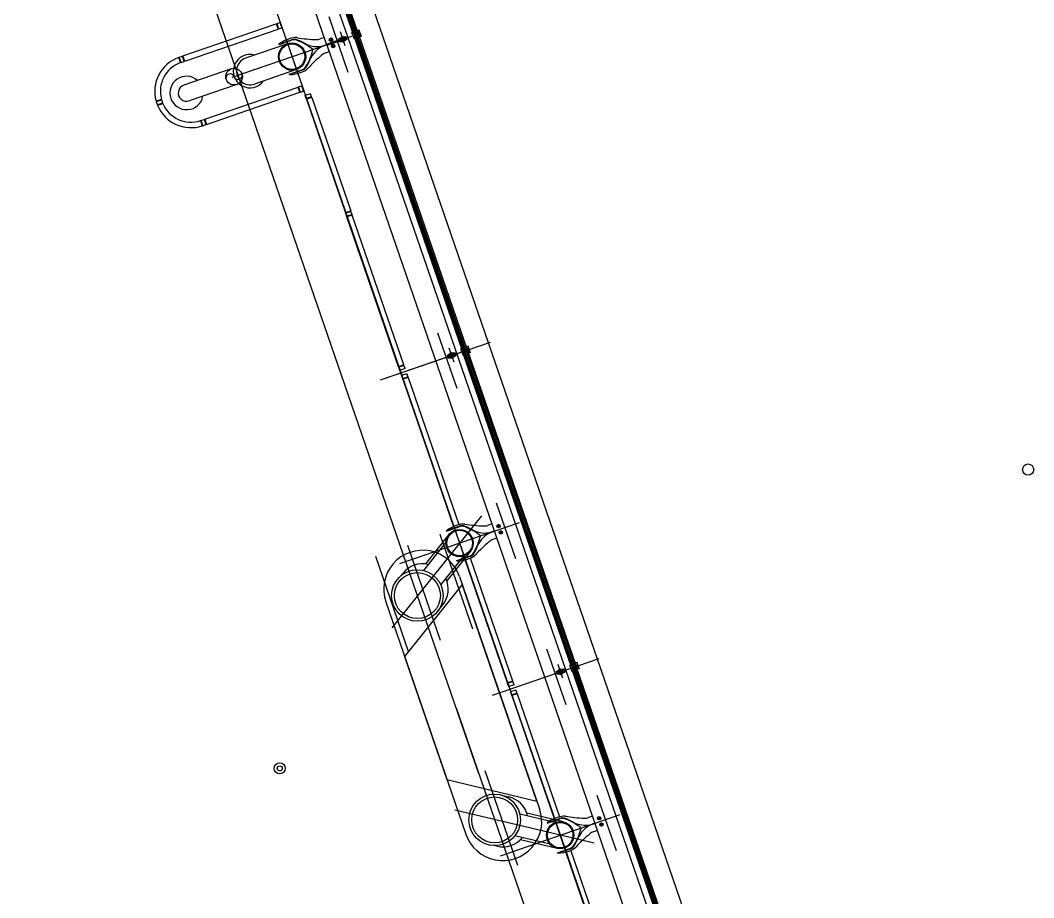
# Model space of a CAD drawing. Extents: x 809434 to 809707, y 818708 to 819364.
# Drawn here: x 809510.4 to 809519.48, y 819256.89 to 819264.76 of the extents above; entities that cross this region are included whole.
import ezdxf

# ---------------------------------------------------------------- set-up
doc = ezdxf.new("R2010")
doc.units = 0
for name, color, linetype in [('Level 2', 7, 'Continuous'), ('MAJ630_1', 7, 'Continuous'), ('MAJ630__', 7, 'Continuous'), ('MAJ640__', 7, 'Continuous'), ('MAJ640__1', 7, 'Continuous'), ('MMH294_S', 7, 'Continuous')]:
    doc.layers.add(name, color=color, linetype=linetype)

msp = doc.modelspace()

# ---------------------------------------------------------------- linework, layer by layer
at = {"layer": 'Level 2'}
for p, q in [((809512.2884, 819264.3297), (809511.8627, 819264.1831)), ((809512.3372, 819264.1879), (809511.9115, 819264.0413))]:
    msp.add_line(p, q, dxfattribs=at)
msp.add_circle((809512.3128, 819264.2588), 0.075, dxfattribs=at)
for centre, radius, start, end in [((809512.2774, 819264.2466), 0.0375, 19, 199), ((809512.3483, 819264.271), 0.0375, 199, 19), ((809511.8871, 819264.1122), 0.15, 49, 349), ((809511.8871, 819264.1122), 0.075, 108.99964, 289.00049)]:
    msp.add_arc(centre, radius, start, end, dxfattribs=at)
at = {"layer": 'MAJ630_1'}
for p, q in [((809514.2396, 819260.1513), (809514.0293, 819259.8878)), ((809514.2131, 819260.0824), (809514.0107, 819259.8288)), ((809514.3694, 819259.9577), (809514.1656, 819259.7023)), ((809514.4307, 819259.9988), (809514.2204, 819259.7353)), ((809513.8258, 819259.8032), (809513.8089, 819259.7819)), ((809514.3354, 819259.7746), (809515.0527, 819257.6914)), ((809513.6735, 819259.5467), (809514.3908, 819257.4636)), ((809514.137, 819259.4604), (809514.1831, 819259.5182)), ((809514.7029, 819257.8169), (809514.7748, 819257.7998)), ((809515.2658, 819257.5734), (809514.9379, 819257.6516)), ((809515.1922, 819257.5681), (809514.8743, 819257.6439)), ((809515.1458, 819257.3736), (809514.8302, 819257.4488)), ((809515.2091, 819257.3356), (809514.8812, 819257.4138)), ((809514.6687, 819257.3552), (809514.6423, 819257.3615))]:
    msp.add_line(p, q, dxfattribs=at)
msp.add_lwpolyline([(809515.0286, 819257.7613), (809514.3595, 819259.7047), (809513.8423, 819259.0566), (809514.222, 819257.9537), (809515.0286, 819257.7613)], dxfattribs=at)
for centre, radius in [((809514.3351, 819260.075), 0.1223), ((809514.3351, 819260.075), 0.1143), ((809513.9565, 819259.6043), 0.2309), ((809513.9565, 819259.6043), 0.2059), ((809514.6493, 819257.5923), 0.2309), ((809514.6493, 819257.5923), 0.2059), ((809515.2374, 819257.4545), 0.1223), ((809515.2374, 819257.4545), 0.1143)]:
    msp.add_circle(centre, radius, dxfattribs=at)
for centre, radius, start, end in [((809514.0045, 819259.6606), 0.35, 19, 199.00003), ((809514.0045, 819259.6606), 0.2285, 77.36555, 141.41268), ((809514.0045, 819259.6606), 0.2285, 321.42148, 25.45906), ((809514.7217, 819257.5775), 0.2285, 12.54094, 76.57852), ((809514.7217, 819257.5775), 0.35, 198.9995, 19.00002), ((809514.7217, 819257.5775), 0.2285, 256.58732, 320.63445)]:
    msp.add_arc(centre, radius, start, end, dxfattribs=at)
at = {"layer": 'MAJ630__'}
for p, q in [((809515.5711, 819259.035), (809511.6642, 819270.3812)), ((809513.1432, 819264.55), (809511.1914, 819270.2184)), ((809513.4261, 819264.6501), (809512.4543, 819267.4725)), ((809513.3836, 819264.6354), (809512.4117, 819267.4578)), ((809513.3762, 819264.6567), (809513.3689, 819264.6542)), ((809513.3787, 819264.6258), (809513.3689, 819264.6542)), ((809513.3836, 819264.6354), (809513.3762, 819264.6567)), ((809513.4442, 819264.6484), (809513.3787, 819264.6258)), ((809513.4442, 819264.6484), (809513.3787, 819264.6258)), ((809513.4294, 819264.6512), (809513.3836, 819264.6354)), ((809513.4344, 819264.6768), (809513.4221, 819264.6725)), ((809513.4294, 819264.6512), (809513.4221, 819264.6725)), ((809513.4442, 819264.6484), (809513.4344, 819264.6768)), ((809513.4442, 819264.6484), (809513.4539, 819264.62)), ((809512.7931, 819264.5535), (809512.4164, 819264.4238)), ((809513.3787, 819264.6258), (809513.3884, 819264.5975)), ((809513.4343, 819264.6371), (809513.3884, 819264.6213)), ((809514.3603, 819261.7989), (809513.3884, 819264.6213)), ((809513.3884, 819264.6213), (809513.3958, 819264.6)), ((809513.3958, 819264.6), (809513.3884, 819264.5975)), ((809514.4028, 819261.8135), (809513.4311, 819264.6356)), ((809513.4343, 819264.6371), (809513.4417, 819264.6158)), ((809513.4539, 819264.62), (809513.4417, 819264.6158)), ((809515.0983, 819258.8722), (809513.1465, 819264.5406)), ((809512.8727, 819264.3223), (809512.496, 819264.1926)), ((809514.4111, 819261.8402), (809514.3988, 819261.836)), ((809514.4062, 819261.8147), (809514.3988, 819261.836)), ((809514.4209, 819261.8118), (809514.4111, 819261.8402)), ((809514.3529, 819261.8202), (809514.3456, 819261.8176)), ((809514.3554, 819261.7893), (809514.3456, 819261.8176)), ((809514.3603, 819261.7989), (809514.3529, 819261.8202)), ((809514.4209, 819261.8118), (809514.3554, 819261.7893)), ((809514.4209, 819261.8118), (809514.3554, 819261.7893)), ((809514.3554, 819261.7893), (809514.3651, 819261.7609)), ((809514.4062, 819261.8147), (809514.3603, 819261.7989)), ((809514.411, 819261.8005), (809514.3651, 819261.7847)), ((809515.337, 819258.9623), (809514.3651, 819261.7847)), ((809514.3651, 819261.7847), (809514.3725, 819261.7634)), ((809514.3725, 819261.7634), (809514.3651, 819261.7609)), ((809515.3795, 819258.977), (809514.4077, 819261.7994)), ((809514.411, 819261.8005), (809514.4184, 819261.7792)), ((809514.4307, 819261.7835), (809514.4184, 819261.7792)), ((809514.4209, 819261.8118), (809514.4307, 819261.7835)), ((809519.4779, 819247.6888), (809515.5711, 819259.035)), ((809515.3296, 819258.9836), (809515.3223, 819258.9811)), ((809515.3321, 819258.9527), (809515.3223, 819258.9811)), ((809515.337, 819258.9623), (809515.3296, 819258.9836)), ((809515.3976, 819258.9753), (809515.3321, 819258.9527)), ((809515.3976, 819258.9753), (809515.3321, 819258.9527)), ((809515.3321, 819258.9527), (809515.3418, 819258.9244)), ((809515.3829, 819258.9781), (809515.337, 819258.9623)), ((809515.3877, 819258.964), (809515.3418, 819258.9481)), ((809516.3137, 819256.1258), (809515.3418, 819258.9481)), ((809515.3418, 819258.9481), (809515.3492, 819258.9269)), ((809515.3492, 819258.9269), (809515.3418, 819258.9244)), ((809515.3878, 819259.0036), (809515.3755, 819258.9994)), ((809515.3829, 819258.9781), (809515.3755, 819258.9994)), ((809516.3562, 819256.1404), (809515.3844, 819258.9628)), ((809515.3877, 819258.964), (809515.3951, 819258.9427)), ((809515.3976, 819258.9753), (809515.3878, 819259.0036)), ((809515.4074, 819258.9469), (809515.3951, 819258.9427)), ((809515.3976, 819258.9753), (809515.4074, 819258.9469)), ((809517.05, 819253.2038), (809515.0983, 819258.8722))]:
    msp.add_line(p, q, dxfattribs=at)
for points in [[(809512.7148, 819264.5496), (809512.7162, 819264.5456), (809512.829, 819264.5845)], [(809513.1229, 819264.6092), (809513.0861, 819264.5965)], [(809513.1669, 819264.4815), (809513.13, 819264.4688)], [(809512.8086, 819264.2771), (809512.8072, 819264.2811), (809512.92, 819264.32)], [(809514.217, 819260.1868), (809514.2184, 819260.1828), (809514.3312, 819260.2216)], [(809514.6252, 819260.2463), (809514.5883, 819260.2336)], [(809514.6691, 819260.1187), (809514.6323, 819260.106)], [(809514.3109, 819259.9143), (809514.3095, 819259.9183), (809514.4223, 819259.9571)], [(809515.1194, 819257.5663), (809515.1207, 819257.5623), (809515.2335, 819257.6011)], [(809515.5275, 819257.6258), (809515.4906, 819257.6131)], [(809515.5714, 819257.4981), (809515.5346, 819257.4855)], [(809515.2132, 819257.2938), (809515.2118, 819257.2978), (809515.3246, 819257.3366)]]:
    msp.add_lwpolyline(points, dxfattribs=at)
for centre, radius in [((809512.8329, 819264.4379), 0.1223), ((809512.8329, 819264.4379), 0.1143), ((809514.3351, 819260.075), 0.1223), ((809514.3351, 819260.075), 0.1143), ((809515.2374, 819257.4545), 0.1223), ((809515.2374, 819257.4545), 0.1143)]:
    msp.add_circle(centre, radius, dxfattribs=at)
for centre, radius, start, end in [((809512.9149, 819264.2756), 0.3393, 107.29394, 126.13928), ((809512.8694, 819264.4363), 0.1724, 87.60393, 108.72489), ((809512.8534, 819264.5136), 0.075, 68.03764, 109), ((809512.8757, 819264.5886), 0.02, 80.57421, 87.60393), ((809513.0985, 819265.9304), 1.3402, 260.57421, 267.92155), ((809512.6709, 819264.0612), 0.5628, 51.63214, 68.03764), ((809513.0535, 819264.691), 0.1, 267.92155, 289), ((809512.4733, 819264.6351), 0.5628, 329.96236, 346.36786), ((809513.1626, 819264.3743), 0.1, 109, 130.07845), ((809512.4562, 819264.3082), 0.15, 73.58736, 324.41264), ((809512.4562, 819264.3082), 0.1223, 108.99761, 289.00235), ((809513.9611, 819263.4253), 1.3402, 130.07845, 137.42579), ((809512.7976, 819264.6163), 0.3393, 271.86071, 290.70605), ((809512.8607, 819264.4616), 0.1724, 289.2751, 310.39607), ((809512.8956, 819264.3909), 0.075, 289, 329.96236), ((809512.9594, 819264.3456), 0.02, 310.39607, 317.42579), ((809514.4171, 819259.9128), 0.3393, 107.29394, 126.13928), ((809514.3716, 819260.0735), 0.1724, 87.60393, 108.72489), ((809514.3556, 819260.1507), 0.075, 68.03764, 109), ((809514.378, 819260.2257), 0.02, 80.57421, 87.60393), ((809514.6008, 819261.5676), 1.3402, 260.57421, 267.92155), ((809514.1732, 819259.6983), 0.5628, 51.63214, 68.03764), ((809514.5558, 819260.3282), 0.1, 267.92155, 289), ((809513.9756, 819260.2722), 0.5628, 329.96236, 346.36786), ((809514.6648, 819260.0114), 0.1, 109, 130.07845), ((809515.4633, 819259.0625), 1.3402, 130.07845, 137.42579), ((809514.2999, 819260.2534), 0.3393, 271.86071, 290.70605), ((809514.3629, 819260.0987), 0.1724, 289.2751, 310.39607), ((809514.3979, 819260.028), 0.075, 289, 329.96236), ((809514.4617, 819259.9827), 0.02, 310.39607, 317.42579), ((809515.3195, 819257.2923), 0.3393, 107.29394, 126.13928), ((809515.2739, 819257.453), 0.1724, 87.60393, 108.72489), ((809515.258, 819257.5302), 0.075, 68.03764, 109), ((809515.2803, 819257.6052), 0.02, 80.57421, 87.60393), ((809515.5031, 819258.947), 1.3402, 260.57421, 267.92155), ((809515.0755, 819257.0778), 0.5628, 51.63214, 68.03764), ((809515.4581, 819257.7077), 0.1, 267.92155, 289), ((809514.8779, 819257.6517), 0.5628, 329.96236, 346.36786), ((809516.3656, 819256.4419), 1.3402, 130.07845, 137.42579), ((809515.5672, 819257.3909), 0.1, 109, 130.07845), ((809515.2022, 819257.6329), 0.3393, 271.86071, 290.70605), ((809515.2652, 819257.4782), 0.1724, 289.2751, 310.39607), ((809515.3002, 819257.4075), 0.075, 289, 329.96236), ((809515.364, 819257.3622), 0.02, 310.39607, 317.42579)]:
    msp.add_arc(centre, radius, start, end, dxfattribs=at)
at = {"layer": 'MAJ640__'}
for p, q in [((809513.3323, 819264.6152), (809511.3806, 819270.2835)), ((809513.393, 819264.6387), (809512.4212, 819267.4611)), ((809513.3937, 819264.639), (809512.4219, 819267.4613)), ((809513.4032, 819264.6422), (809512.4314, 819267.4646)), ((809513.4145, 819264.6461), (809512.4427, 819267.4685)), ((809513.1432, 819264.55), (809513.252, 819264.5875)), ((809513.1465, 819264.5406), (809513.2552, 819264.578)), ((809513.2487, 819264.5969), (809513.2591, 819264.6005)), ((809513.252, 819264.5875), (809513.2487, 819264.5969)), ((809513.2585, 819264.5686), (809513.2552, 819264.578)), ((809513.2689, 819264.5722), (809513.2585, 819264.5686)), ((809513.3034, 819264.6171), (809513.2594, 819264.6019)), ((809513.2608, 819264.5945), (809513.2684, 819264.5971)), ((809513.274, 819264.5806), (809513.2665, 819264.5779)), ((809513.2685, 819264.5972), (809513.2993, 819264.6077)), ((809513.2692, 819264.6096), (809513.2909, 819264.617)), ((809513.2698, 819264.6108), (809513.2692, 819264.6096)), ((809513.2692, 819264.6096), (809513.2702, 819264.6067)), ((809513.2897, 819264.6177), (809513.2698, 819264.6108)), ((809513.2702, 819264.6067), (809513.2919, 819264.6142)), ((809513.2725, 819264.6075), (809513.2722, 819264.6069)), ((809513.2724, 819264.6064), (809513.2722, 819264.6069)), ((809513.2742, 819264.5806), (809513.305, 819264.5912)), ((809513.3032, 819264.5816), (809513.2814, 819264.5741)), ((809513.2814, 819264.5741), (809513.2824, 819264.5713)), ((809513.3041, 819264.5787), (809513.2824, 819264.5713)), ((809513.2837, 819264.5706), (809513.2824, 819264.5713)), ((809513.2833, 819264.5747), (809513.283, 819264.5757)), ((809513.2837, 819264.5706), (809513.3035, 819264.5775)), ((809513.2896, 819264.6134), (809513.2902, 819264.6131)), ((809513.2897, 819264.6177), (809513.2909, 819264.617)), ((809513.2904, 819264.6126), (809513.2902, 819264.6131)), ((809513.2909, 819264.617), (809513.2919, 819264.6142)), ((809513.3069, 819264.6104), (809513.2993, 819264.6077)), ((809513.3013, 819264.5809), (809513.3009, 819264.5819)), ((809513.3032, 819264.5816), (809513.3041, 819264.5787)), ((809513.3035, 819264.5775), (809513.3041, 819264.5787)), ((809513.3045, 819264.6161), (809513.3149, 819264.6197)), ((809513.3142, 819264.5878), (809513.3246, 819264.5914)), ((809513.3149, 819264.6197), (809513.3181, 819264.6103)), ((809513.3181, 819264.6103), (809513.3323, 819264.6152)), ((809513.3214, 819264.6008), (809513.3356, 819264.6057)), ((809513.3214, 819264.6008), (809513.3246, 819264.5914)), ((809515.2874, 819258.9373), (809513.3356, 819264.6057)), ((809514.3697, 819261.8021), (809513.3979, 819264.6245)), ((809514.3704, 819261.8024), (809513.3986, 819264.6248)), ((809514.3799, 819261.8056), (809513.4081, 819264.628)), ((809514.3912, 819261.8096), (809513.4194, 819264.6319)), ((809514.2254, 819261.7604), (809514.2358, 819261.764)), ((809514.2352, 819261.732), (809514.2254, 819261.7604)), ((809514.2456, 819261.7356), (809514.2352, 819261.732)), ((809514.2801, 819261.7805), (809514.2361, 819261.7654)), ((809514.2375, 819261.7579), (809514.2451, 819261.7605)), ((809514.2508, 819261.744), (809514.2432, 819261.7414)), ((809514.2452, 819261.7606), (809514.276, 819261.7712)), ((809514.2459, 819261.773), (809514.2677, 819261.7805)), ((809514.2465, 819261.7743), (809514.2459, 819261.773)), ((809514.2459, 819261.773), (809514.2469, 819261.7702)), ((809514.2664, 819261.7811), (809514.2465, 819261.7743)), ((809514.2469, 819261.7702), (809514.2686, 819261.7776)), ((809514.2492, 819261.771), (809514.2489, 819261.7703)), ((809514.2491, 819261.7699), (809514.2489, 819261.7703)), ((809514.2509, 819261.744), (809514.2817, 819261.7546)), ((809514.2799, 819261.745), (809514.2581, 819261.7375)), ((809514.2581, 819261.7375), (809514.2591, 819261.7347)), ((809514.2808, 819261.7422), (809514.2591, 819261.7347)), ((809514.2604, 819261.7341), (809514.2591, 819261.7347)), ((809514.26, 819261.7382), (809514.2597, 819261.7391)), ((809514.2604, 819261.7341), (809514.2802, 819261.7409)), ((809514.2663, 819261.7768), (809514.2669, 819261.7765)), ((809514.2664, 819261.7811), (809514.2677, 819261.7805)), ((809514.2671, 819261.7761), (809514.2669, 819261.7765)), ((809514.2677, 819261.7805), (809514.2686, 819261.7776)), ((809514.2836, 819261.7738), (809514.276, 819261.7712)), ((809514.278, 819261.7444), (809514.2776, 819261.7453)), ((809514.2799, 819261.745), (809514.2808, 819261.7422)), ((809514.2802, 819261.7409), (809514.2808, 819261.7422)), ((809514.2812, 819261.7796), (809514.2916, 819261.7832)), ((809514.2909, 819261.7512), (809514.3013, 819261.7548)), ((809514.2916, 819261.7832), (809514.3013, 819261.7548)), ((809515.3464, 819258.9656), (809514.3746, 819261.788)), ((809515.3471, 819258.9658), (809514.3753, 819261.7882)), ((809515.3566, 819258.9691), (809514.3848, 819261.7915)), ((809515.3679, 819258.973), (809514.3961, 819261.7954)), ((809515.2021, 819258.9238), (809515.2125, 819258.9274)), ((809515.207, 819258.9096), (809515.2021, 819258.9238)), ((809515.2568, 819258.944), (809515.2128, 819258.9288)), ((809515.2142, 819258.9214), (809515.2218, 819258.924)), ((809515.2219, 819258.924), (809515.2527, 819258.9346)), ((809515.2226, 819258.9364), (809515.2444, 819258.9439)), ((809515.2232, 819258.9377), (809515.2226, 819258.9364)), ((809515.2226, 819258.9364), (809515.2236, 819258.9336)), ((809515.2431, 819258.9445), (809515.2232, 819258.9377)), ((809515.2236, 819258.9336), (809515.2453, 819258.9411)), ((809515.226, 819258.9344), (809515.2256, 819258.9338)), ((809515.2258, 819258.9333), (809515.2256, 819258.9338)), ((809515.2276, 819258.9075), (809515.2584, 819258.9181)), ((809515.243, 819258.9403), (809515.2436, 819258.94)), ((809515.2431, 819258.9445), (809515.2444, 819258.9439)), ((809515.2438, 819258.9395), (809515.2436, 819258.94)), ((809515.2444, 819258.9439), (809515.2453, 819258.9411)), ((809515.2603, 819258.9373), (809515.2527, 819258.9346)), ((809515.2579, 819258.943), (809515.2683, 819258.9466)), ((809515.2676, 819258.9147), (809515.278, 819258.9182)), ((809515.2683, 819258.9466), (809515.2732, 819258.9324)), ((809515.2732, 819258.9324), (809515.278, 819258.9182)), ((809517.2392, 819253.2689), (809515.2874, 819258.9373)), ((809516.3231, 819256.129), (809515.3513, 819258.9514)), ((809516.3238, 819256.1293), (809515.352, 819258.9517)), ((809516.3333, 819256.1325), (809515.3615, 819258.9549)), ((809516.3446, 819256.1364), (809515.3728, 819258.9588)), ((809515.2119, 819258.8955), (809515.207, 819258.9096)), ((809515.2223, 819258.899), (809515.2119, 819258.8955)), ((809515.2275, 819258.9074), (809515.2199, 819258.9048)), ((809515.2566, 819258.9085), (809515.2348, 819258.901)), ((809515.2348, 819258.901), (809515.2358, 819258.8981)), ((809515.2575, 819258.9056), (809515.2358, 819258.8981)), ((809515.2371, 819258.8975), (809515.2358, 819258.8981)), ((809515.2367, 819258.9016), (809515.2364, 819258.9026)), ((809515.2371, 819258.8975), (809515.2569, 819258.9044)), ((809515.2547, 819258.9078), (809515.2544, 819258.9088)), ((809515.2566, 819258.9085), (809515.2575, 819258.9056)), ((809515.2569, 819258.9044), (809515.2575, 819258.9056))]:
    msp.add_line(p, q, dxfattribs=at)
for points in [[(809512.7148, 819264.5496), (809512.8276, 819264.5885)], [(809513.27, 819264.5712), (809513.3139, 819264.5864)], [(809512.8086, 819264.2771), (809512.9214, 819264.316)], [(809514.2467, 819261.7347), (809514.2907, 819261.7498)], [(809514.217, 819260.1868), (809514.3298, 819260.2256)], [(809514.3109, 819259.9143), (809514.4237, 819259.9531)], [(809515.2234, 819258.8981), (809515.2674, 819258.9132)], [(809515.1194, 819257.5663), (809515.2322, 819257.6051)], [(809515.2132, 819257.2938), (809515.326, 819257.3326)]]:
    msp.add_lwpolyline(points, dxfattribs=at)
for centre, radius in [((809513.1824, 819264.59), 0.0155), ((809513.1824, 819264.59), 0.0135), ((809513.1824, 819264.59), 0.0042), ((809513.2867, 819264.5942), 0.006), ((809513.2019, 819264.5332), 0.0155), ((809513.2019, 819264.5332), 0.0135), ((809513.2019, 819264.5332), 0.0042), ((809514.2634, 819261.7576), 0.006), ((809514.6846, 819260.2271), 0.0155), ((809514.6846, 819260.2271), 0.0135), ((809514.6846, 819260.2271), 0.0042), ((809514.7042, 819260.1704), 0.0155), ((809514.7042, 819260.1704), 0.0135), ((809514.7042, 819260.1704), 0.0042), ((809515.5869, 819257.6066), 0.0155), ((809515.5869, 819257.6066), 0.0135), ((809515.5869, 819257.6066), 0.0042), ((809515.6065, 819257.5499), 0.0155), ((809515.6065, 819257.5499), 0.0135), ((809515.6065, 819257.5499), 0.0042)]:
    msp.add_circle(centre, radius, dxfattribs=at)
for centre, radius, start, end in [((809512.8534, 819264.5136), 0.0792, 68.03764, 109), ((809512.6709, 819264.0612), 0.567, 59.89592, 68.03764), ((809512.9654, 819264.569), 0.02, 239.89592, 251.32459), ((809513.2867, 819264.5942), 0.0095, 146.69488, 251.30512), ((809513.2867, 819264.5942), 0.0109, 101.1265, 116.87349), ((809513.2867, 819264.5942), 0.0109, 281.1265, 296.87349), ((809513.2867, 819264.5942), 0.0095, 325.18264, 72.81736), ((809513.0573, 819264.7587), 0.2307, 244.76877, 292.32268), ((809513.2073, 819264.3233), 0.2307, 105.67731, 153.23123), ((809513.2073, 819264.3233), 0.2307, 105.67731, 112.32268), ((809513.0573, 819264.7587), 0.2307, 285.67731, 292.32268), ((809512.4733, 819264.6351), 0.567, 329.96236, 338.10407), ((809513.018, 819264.4162), 0.02, 146.67541, 158.10407), ((809512.8956, 819264.3909), 0.0792, 289, 329.96236), ((809514.2634, 819261.7576), 0.0095, 146.69488, 251.30512), ((809514.2634, 819261.7576), 0.0109, 101.1265, 116.87349), ((809514.2634, 819261.7576), 0.0109, 281.1265, 296.87349), ((809514.2634, 819261.7576), 0.0095, 325.18264, 72.81736), ((809514.3556, 819260.1507), 0.0792, 68.03764, 109), ((809514.1732, 819259.6983), 0.567, 59.89592, 68.03764), ((809514.4676, 819260.2062), 0.02, 239.89592, 251.32459), ((809514.5596, 819260.3959), 0.2307, 244.76877, 292.32268), ((809514.7095, 819259.9604), 0.2307, 105.67731, 153.23123), ((809514.7095, 819259.9604), 0.2307, 105.67731, 112.32268), ((809514.5596, 819260.3959), 0.2307, 285.67731, 292.32268), ((809513.9756, 819260.2722), 0.567, 329.96236, 338.10407), ((809514.5203, 819260.0533), 0.02, 146.67541, 158.10407), ((809514.3979, 819260.028), 0.0792, 289, 329.96236), ((809515.2401, 819258.921), 0.0095, 146.69488, 199.00008), ((809515.2401, 819258.921), 0.0095, 199.00008, 251.30512), ((809515.2401, 819258.921), 0.006, 18.99986, 199.00013), ((809515.2401, 819258.921), 0.006, 199.00013, 18.99986), ((809515.2401, 819258.921), 0.0109, 101.1265, 116.87349), ((809515.2401, 819258.921), 0.0095, 18.99991, 72.81736), ((809515.2401, 819258.921), 0.0095, 325.18264, 18.99991), ((809515.2401, 819258.921), 0.0109, 281.1265, 296.87349), ((809515.258, 819257.5302), 0.0792, 68.03764, 109), ((809515.0755, 819257.0778), 0.567, 59.89592, 68.03764), ((809515.37, 819257.5856), 0.02, 239.89592, 251.32459), ((809515.4619, 819257.7754), 0.2307, 244.76877, 292.32268), ((809515.6118, 819257.3399), 0.2307, 105.67731, 153.23123), ((809515.4619, 819257.7754), 0.2307, 285.67731, 292.32268), ((809515.6118, 819257.3399), 0.2307, 105.67731, 112.32268), ((809514.8779, 819257.6517), 0.567, 329.96236, 338.10407), ((809515.4226, 819257.4328), 0.02, 146.67541, 158.10407), ((809515.3002, 819257.4075), 0.0792, 289, 329.96236)]:
    msp.add_arc(centre, radius, start, end, dxfattribs=at)
for points, degree in [([(809513.2591, 819264.6012), (809513.2591, 819264.6013), (809513.2591, 819264.6013), (809513.2591, 819264.6014), (809513.2591, 819264.6015), (809513.2591, 819264.6016), (809513.2592, 819264.6016), (809513.2592, 819264.6017), (809513.2592, 819264.6017), (809513.2592, 819264.6017), (809513.2592, 819264.6018), (809513.2593, 819264.6018), (809513.2593, 819264.6019), (809513.2593, 819264.6019), (809513.2594, 819264.6019), (809513.2594, 819264.6019)], 3), ([(809513.2599, 819264.5951), (809513.2598, 819264.5954), (809513.2597, 819264.5957), (809513.2595, 819264.5966), (809513.2594, 819264.5971), (809513.2593, 819264.5982), (809513.2592, 819264.5988), (809513.2591, 819264.6), (809513.2591, 819264.6006), (809513.2591, 819264.6012)], 3), ([(809513.2599, 819264.5951), (809513.2599, 819264.595), (809513.2599, 819264.595), (809513.26, 819264.5949), (809513.26, 819264.5949), (809513.26, 819264.5949), (809513.26, 819264.5949), (809513.26, 819264.5949)], 3), ([(809513.2608, 819264.5945), (809513.2608, 819264.5945), (809513.2608, 819264.5945), (809513.2607, 819264.5945), (809513.2607, 819264.5945), (809513.2606, 819264.5945), (809513.2606, 819264.5944), (809513.2604, 819264.5945), (809513.2604, 819264.5945), (809513.2602, 819264.5945), (809513.2602, 819264.5946), (809513.2601, 819264.5947), (809513.26, 819264.5948), (809513.26, 819264.5949)], 3), ([(809513.2661, 819264.5772), (809513.2661, 819264.5772), (809513.2661, 819264.5772), (809513.266, 819264.5773), (809513.266, 819264.5774), (809513.2661, 819264.5776), (809513.2661, 819264.5776), (809513.2662, 819264.5778), (809513.2662, 819264.5778), (809513.2663, 819264.5779), (809513.2664, 819264.5779), (809513.2665, 819264.5779), (809513.2665, 819264.5779), (809513.2665, 819264.5779)], 3), ([(809513.2661, 819264.5772), (809513.2661, 819264.5772), (809513.2661, 819264.5771), (809513.2661, 819264.5771), (809513.2661, 819264.5771), (809513.2661, 819264.577), (809513.2661, 819264.577), (809513.2662, 819264.577)], 3), ([(809513.2693, 819264.5716), (809513.2689, 819264.5721), (809513.2686, 819264.5726), (809513.2679, 819264.5736), (809513.2676, 819264.5741), (809513.267, 819264.575), (809513.2668, 819264.5755), (809513.2664, 819264.5763), (809513.2663, 819264.5767), (809513.2662, 819264.577)], 3), ([(809513.2684, 819264.5971), (809513.2684, 819264.5971), (809513.2685, 819264.5971), (809513.2685, 819264.5972)], 2), ([(809513.2684, 819264.5971), (809513.2684, 819264.5971), (809513.2684, 819264.5971), (809513.2684, 819264.5969), (809513.2685, 819264.5967), (809513.2686, 819264.5961), (809513.2687, 819264.5958), (809513.2689, 819264.5945), (809513.269, 819264.5935), (809513.2694, 819264.5912), (809513.2697, 819264.59), (809513.2705, 819264.5877), (809513.2709, 819264.5866), (809513.2719, 819264.5845), (809513.2725, 819264.5836), (809513.2732, 819264.5823), (809513.2735, 819264.5818), (809513.2738, 819264.5811), (809513.2739, 819264.5809), (809513.274, 819264.5807), (809513.274, 819264.5806), (809513.274, 819264.5806)], 3), ([(809513.27, 819264.5712), (809513.2699, 819264.5712), (809513.2699, 819264.5712), (809513.2698, 819264.5712), (809513.2698, 819264.5712), (809513.2697, 819264.5713), (809513.2697, 819264.5713), (809513.2696, 819264.5713), (809513.2696, 819264.5713), (809513.2695, 819264.5714), (809513.2695, 819264.5714), (809513.2695, 819264.5714), (809513.2694, 819264.5715), (809513.2694, 819264.5715), (809513.2693, 819264.5716), (809513.2693, 819264.5716)], 3), ([(809513.2742, 819264.5806), (809513.2742, 819264.5806), (809513.2741, 819264.5806), (809513.274, 819264.5806)], 2), ([(809513.2742, 819264.5806), (809513.2742, 819264.5806), (809513.2741, 819264.5806), (809513.274, 819264.5806)], 2), ([(809513.2796, 819264.6007), (809513.2796, 819264.6007), (809513.2796, 819264.6006), (809513.2795, 819264.6006), (809513.2795, 819264.6005), (809513.2793, 819264.6003), (809513.2792, 819264.6001), (809513.279, 819264.5997), (809513.2788, 819264.5995), (809513.2787, 819264.5994)], 3), ([(809513.2817, 819264.6039), (809513.2806, 819264.6022), (809513.2796, 819264.6007)], 2), ([(809513.2836, 819264.5852), (809513.2838, 819264.5851), (809513.284, 819264.585), (809513.2844, 819264.5849), (809513.2846, 819264.5848), (809513.2849, 819264.5847), (809513.285, 819264.5847), (809513.2851, 819264.5847), (809513.2851, 819264.5847), (809513.2851, 819264.5847)], 3), ([(809513.2882, 819264.6037), (809513.2865, 819264.6042), (809513.2846, 819264.6049)], 2), ([(809513.2851, 819264.5847), (809513.2868, 819264.5841), (809513.2888, 819264.5834)], 2), ([(809513.2897, 819264.6031), (809513.2895, 819264.6032), (809513.2893, 819264.6033), (809513.2889, 819264.6034), (809513.2887, 819264.6035), (809513.2885, 819264.6036), (809513.2884, 819264.6036), (809513.2883, 819264.6036), (809513.2883, 819264.6036), (809513.2882, 819264.6037)], 3), ([(809513.2916, 819264.5844), (809513.2928, 819264.5861), (809513.2938, 819264.5876)], 2), ([(809513.2938, 819264.5876), (809513.2938, 819264.5876), (809513.2938, 819264.5877), (809513.2938, 819264.5877), (809513.2939, 819264.5878), (809513.294, 819264.5881), (809513.2941, 819264.5882), (809513.2944, 819264.5886), (809513.2945, 819264.5888), (809513.2946, 819264.5889)], 3), ([(809513.305, 819264.5912), (809513.305, 819264.5912), (809513.305, 819264.5912), (809513.3049, 819264.5914), (809513.3049, 819264.5916), (809513.3047, 819264.5922), (809513.3047, 819264.5925), (809513.3045, 819264.5938), (809513.3044, 819264.5948), (809513.3039, 819264.5971), (809513.3036, 819264.5983), (809513.3028, 819264.6006), (809513.3024, 819264.6017), (809513.3014, 819264.6038), (809513.3009, 819264.6047), (809513.3001, 819264.606), (809513.2999, 819264.6065), (809513.2995, 819264.6072), (809513.2994, 819264.6074), (809513.2993, 819264.6076), (809513.2993, 819264.6077), (809513.2993, 819264.6077)], 3), ([(809513.3034, 819264.6171), (809513.3034, 819264.6171), (809513.3034, 819264.6171), (809513.3035, 819264.6171), (809513.3036, 819264.6171), (809513.3036, 819264.617), (809513.3037, 819264.617), (809513.3037, 819264.617), (809513.3037, 819264.617), (809513.3038, 819264.6169), (809513.3038, 819264.6169), (809513.3039, 819264.6169), (809513.3039, 819264.6168), (809513.304, 819264.6168), (809513.304, 819264.6167), (809513.304, 819264.6167)], 3), ([(809513.304, 819264.6167), (809513.3044, 819264.6162), (809513.3048, 819264.6157), (809513.3054, 819264.6147), (809513.3057, 819264.6142), (809513.3063, 819264.6133), (809513.3065, 819264.6128), (809513.3069, 819264.612), (809513.3071, 819264.6116), (809513.3072, 819264.6113)], 3), ([(809513.3126, 819264.5938), (809513.3119, 819264.5936), (809513.3113, 819264.5934), (809513.3097, 819264.5928), (809513.3088, 819264.5925), (809513.3072, 819264.592), (809513.3066, 819264.5918), (809513.3057, 819264.5914), (809513.3053, 819264.5913), (809513.305, 819264.5912)], 3), ([(809513.3126, 819264.5938), (809513.3117, 819264.5935), (809513.3108, 819264.5932), (809513.3099, 819264.5929), (809513.3087, 819264.5925), (809513.3074, 819264.592), (809513.3061, 819264.5916), (809513.3057, 819264.5915), (809513.3054, 819264.5913), (809513.305, 819264.5912)], 3), ([(809513.3073, 819264.6111), (809513.3073, 819264.6111), (809513.3073, 819264.6111), (809513.3073, 819264.611), (809513.3073, 819264.6109), (809513.3073, 819264.6107), (809513.3072, 819264.6107), (809513.3071, 819264.6105), (809513.3071, 819264.6105), (809513.307, 819264.6104), (809513.3069, 819264.6104), (809513.3069, 819264.6104), (809513.3069, 819264.6104), (809513.3069, 819264.6104)], 3), ([(809513.3073, 819264.6111), (809513.3072, 819264.6111), (809513.3072, 819264.6112), (809513.3072, 819264.6112), (809513.3072, 819264.6112), (809513.3072, 819264.6113), (809513.3072, 819264.6113), (809513.3072, 819264.6113)], 3), ([(809513.3126, 819264.5938), (809513.3126, 819264.5938), (809513.3126, 819264.5938), (809513.3126, 819264.5938), (809513.3127, 819264.5938), (809513.3127, 819264.5939), (809513.3128, 819264.5939), (809513.3129, 819264.5938), (809513.313, 819264.5938), (809513.3131, 819264.5938), (809513.3132, 819264.5937), (809513.3133, 819264.5936), (809513.3133, 819264.5935), (809513.3133, 819264.5934)], 3), ([(809513.3134, 819264.5932), (809513.3134, 819264.5933), (809513.3134, 819264.5933), (809513.3134, 819264.5934), (809513.3134, 819264.5934), (809513.3134, 819264.5934), (809513.3133, 819264.5934), (809513.3133, 819264.5934)], 3), ([(809513.3134, 819264.5932), (809513.3135, 819264.5929), (809513.3136, 819264.5926), (809513.3138, 819264.5917), (809513.3139, 819264.5912), (809513.3141, 819264.5901), (809513.3141, 819264.5895), (809513.3142, 819264.5883), (809513.3142, 819264.5877), (809513.3142, 819264.5871)], 3), ([(809513.3142, 819264.5871), (809513.3142, 819264.587), (809513.3142, 819264.587), (809513.3142, 819264.5869), (809513.3142, 819264.5868), (809513.3142, 819264.5867), (809513.3142, 819264.5867), (809513.3142, 819264.5866), (809513.3142, 819264.5866), (809513.3141, 819264.5866), (809513.3141, 819264.5865), (809513.3141, 819264.5865), (809513.3141, 819264.5864), (809513.314, 819264.5864), (809513.314, 819264.5864), (809513.3139, 819264.5864)], 3), ([(809514.2358, 819261.7647), (809514.2358, 819261.7647), (809514.2358, 819261.7648), (809514.2358, 819261.7649), (809514.2358, 819261.7649), (809514.2358, 819261.765), (809514.2359, 819261.765), (809514.2359, 819261.7651), (809514.2359, 819261.7651), (809514.2359, 819261.7652), (809514.2359, 819261.7652), (809514.236, 819261.7653), (809514.236, 819261.7653), (809514.236, 819261.7654), (809514.2361, 819261.7654), (809514.2361, 819261.7654)], 3), ([(809514.2366, 819261.7585), (809514.2365, 819261.7588), (809514.2365, 819261.7592), (809514.2362, 819261.76), (809514.2361, 819261.7606), (809514.236, 819261.7617), (809514.2359, 819261.7623), (809514.2358, 819261.7634), (809514.2358, 819261.764), (809514.2358, 819261.7647)], 3), ([(809514.2366, 819261.7585), (809514.2366, 819261.7585), (809514.2367, 819261.7584), (809514.2367, 819261.7584), (809514.2367, 819261.7584), (809514.2367, 819261.7583), (809514.2367, 819261.7583), (809514.2367, 819261.7583)], 3), ([(809514.2375, 819261.7579), (809514.2375, 819261.7579), (809514.2375, 819261.7579), (809514.2374, 819261.7579), (809514.2374, 819261.7579), (809514.2373, 819261.7579), (809514.2373, 819261.7579), (809514.2371, 819261.7579), (809514.2371, 819261.7579), (809514.2369, 819261.758), (809514.2369, 819261.758), (809514.2368, 819261.7582), (809514.2367, 819261.7582), (809514.2367, 819261.7583)], 3), ([(809514.2428, 819261.7406), (809514.2428, 819261.7406), (809514.2428, 819261.7407), (809514.2428, 819261.7408), (809514.2428, 819261.7409), (809514.2428, 819261.741), (809514.2428, 819261.7411), (809514.2429, 819261.7412), (809514.2429, 819261.7413), (809514.243, 819261.7413), (809514.2431, 819261.7414), (809514.2432, 819261.7414), (809514.2432, 819261.7414), (809514.2432, 819261.7414)], 3), ([(809514.2428, 819261.7406), (809514.2428, 819261.7406), (809514.2428, 819261.7406), (809514.2428, 819261.7405), (809514.2428, 819261.7405), (809514.2428, 819261.7405), (809514.2429, 819261.7404), (809514.2429, 819261.7404)], 3), ([(809514.246, 819261.7351), (809514.2456, 819261.7355), (809514.2453, 819261.736), (809514.2446, 819261.737), (809514.2443, 819261.7375), (809514.2437, 819261.7385), (809514.2435, 819261.739), (809514.2431, 819261.7398), (809514.243, 819261.7401), (809514.2429, 819261.7404)], 3), ([(809514.2451, 819261.7605), (809514.2451, 819261.7606), (809514.2452, 819261.7606), (809514.2452, 819261.7606)], 2), ([(809514.2451, 819261.7605), (809514.2451, 819261.7605), (809514.2451, 819261.7605), (809514.2451, 819261.7604), (809514.2452, 819261.7602), (809514.2453, 819261.7596), (809514.2454, 819261.7592), (809514.2456, 819261.7579), (809514.2457, 819261.7569), (809514.2461, 819261.7547), (809514.2464, 819261.7535), (809514.2472, 819261.7512), (809514.2476, 819261.75), (809514.2486, 819261.748), (809514.2492, 819261.747), (809514.2499, 819261.7457), (809514.2502, 819261.7452), (809514.2505, 819261.7446), (809514.2506, 819261.7444), (809514.2507, 819261.7441), (809514.2507, 819261.744), (809514.2508, 819261.744)], 3), ([(809514.2467, 819261.7347), (809514.2466, 819261.7346), (809514.2466, 819261.7346), (809514.2465, 819261.7347), (809514.2465, 819261.7347), (809514.2464, 819261.7347), (809514.2464, 819261.7347), (809514.2463, 819261.7348), (809514.2463, 819261.7348), (809514.2462, 819261.7348), (809514.2462, 819261.7348), (809514.2462, 819261.7349), (809514.2461, 819261.7349), (809514.2461, 819261.735), (809514.246, 819261.735), (809514.246, 819261.7351)], 3), ([(809514.2509, 819261.744), (809514.2509, 819261.744), (809514.2508, 819261.744), (809514.2508, 819261.744)], 2), ([(809514.2509, 819261.744), (809514.2509, 819261.744), (809514.2508, 819261.744), (809514.2508, 819261.744)], 2), ([(809514.2563, 819261.7641), (809514.2563, 819261.7641), (809514.2563, 819261.7641), (809514.2562, 819261.764), (809514.2562, 819261.7639), (809514.256, 819261.7637), (809514.2559, 819261.7635), (809514.2557, 819261.7632), (809514.2555, 819261.763), (809514.2554, 819261.7628)], 3), ([(809514.2584, 819261.7674), (809514.2573, 819261.7656), (809514.2563, 819261.7641)], 2), ([(809514.2603, 819261.7486), (809514.2605, 819261.7485), (809514.2607, 819261.7485), (809514.2611, 819261.7483), (809514.2613, 819261.7483), (809514.2616, 819261.7482), (809514.2617, 819261.7481), (809514.2618, 819261.7481), (809514.2618, 819261.7481), (809514.2618, 819261.7481)], 3), ([(809514.2649, 819261.7671), (809514.2632, 819261.7677), (809514.2613, 819261.7683)], 2), ([(809514.2618, 819261.7481), (809514.2635, 819261.7475), (809514.2655, 819261.7469)], 2), ([(809514.2664, 819261.7666), (809514.2662, 819261.7667), (809514.266, 819261.7667), (809514.2656, 819261.7669), (809514.2654, 819261.7669), (809514.2652, 819261.767), (809514.2651, 819261.767), (809514.265, 819261.7671), (809514.265, 819261.7671), (809514.2649, 819261.7671)], 3), ([(809514.2683, 819261.7478), (809514.2695, 819261.7496), (809514.2705, 819261.7511)], 2), ([(809514.2705, 819261.7511), (809514.2705, 819261.7511), (809514.2705, 819261.7511), (809514.2705, 819261.7512), (809514.2706, 819261.7513), (809514.2707, 819261.7515), (809514.2708, 819261.7517), (809514.2711, 819261.752), (809514.2712, 819261.7522), (809514.2713, 819261.7524)], 3), ([(809514.2817, 819261.7546), (809514.2817, 819261.7547), (809514.2817, 819261.7547), (809514.2816, 819261.7548), (809514.2816, 819261.755), (809514.2814, 819261.7556), (809514.2814, 819261.756), (809514.2812, 819261.7572), (809514.2811, 819261.7583), (809514.2806, 819261.7605), (809514.2803, 819261.7617), (809514.2796, 819261.764), (809514.2791, 819261.7651), (809514.2781, 819261.7672), (809514.2776, 819261.7682), (809514.2768, 819261.7695), (809514.2766, 819261.7699), (809514.2762, 819261.7706), (809514.2761, 819261.7708), (809514.276, 819261.7711), (809514.276, 819261.7711), (809514.276, 819261.7712)], 3), ([(809514.2801, 819261.7805), (809514.2801, 819261.7805), (809514.2801, 819261.7805), (809514.2802, 819261.7805), (809514.2803, 819261.7805), (809514.2803, 819261.7805), (809514.2804, 819261.7805), (809514.2804, 819261.7804), (809514.2804, 819261.7804), (809514.2805, 819261.7804), (809514.2805, 819261.7804), (809514.2806, 819261.7803), (809514.2806, 819261.7803), (809514.2807, 819261.7802), (809514.2807, 819261.7802), (809514.2808, 819261.7801)], 3), ([(809514.2808, 819261.7801), (809514.2811, 819261.7797), (809514.2815, 819261.7792), (809514.2821, 819261.7782), (809514.2824, 819261.7777), (809514.283, 819261.7767), (809514.2833, 819261.7762), (809514.2836, 819261.7754), (809514.2838, 819261.7751), (809514.2839, 819261.7748)], 3), ([(809514.2893, 819261.7573), (809514.2886, 819261.757), (809514.288, 819261.7568), (809514.2864, 819261.7563), (809514.2855, 819261.7559), (809514.2839, 819261.7554), (809514.2833, 819261.7552), (809514.2824, 819261.7549), (809514.282, 819261.7548), (809514.2817, 819261.7546)], 3), ([(809514.2893, 819261.7573), (809514.2884, 819261.757), (809514.2875, 819261.7567), (809514.2866, 819261.7564), (809514.2854, 819261.7559), (809514.2841, 819261.7555), (809514.2828, 819261.755), (809514.2824, 819261.7549), (809514.2821, 819261.7548), (809514.2817, 819261.7546)], 3), ([(809514.284, 819261.7746), (809514.284, 819261.7745), (809514.284, 819261.7745), (809514.284, 819261.7744), (809514.284, 819261.7743), (809514.284, 819261.7742), (809514.2839, 819261.7741), (809514.2838, 819261.774), (809514.2838, 819261.7739), (809514.2837, 819261.7739), (809514.2836, 819261.7738), (809514.2836, 819261.7738), (809514.2836, 819261.7738), (809514.2836, 819261.7738)], 3), ([(809514.284, 819261.7746), (809514.284, 819261.7746), (809514.2839, 819261.7746), (809514.2839, 819261.7746), (809514.2839, 819261.7747), (809514.2839, 819261.7747), (809514.2839, 819261.7747), (809514.2839, 819261.7748)], 3), ([(809514.2893, 819261.7573), (809514.2893, 819261.7573), (809514.2893, 819261.7573), (809514.2893, 819261.7573), (809514.2894, 819261.7573), (809514.2894, 819261.7573), (809514.2895, 819261.7573), (809514.2896, 819261.7573), (809514.2897, 819261.7573), (809514.2898, 819261.7572), (809514.2899, 819261.7571), (809514.29, 819261.757), (809514.29, 819261.757), (809514.29, 819261.7569)], 3), ([(809514.2901, 819261.7567), (809514.2901, 819261.7567), (809514.2901, 819261.7567), (809514.2901, 819261.7568), (809514.2901, 819261.7568), (809514.2901, 819261.7569), (809514.2901, 819261.7569), (809514.29, 819261.7569)], 3), ([(809514.2901, 819261.7567), (809514.2902, 819261.7564), (809514.2903, 819261.756), (809514.2905, 819261.7552), (809514.2906, 819261.7546), (809514.2908, 819261.7535), (809514.2908, 819261.7529), (809514.2909, 819261.7518), (809514.2909, 819261.7511), (809514.2909, 819261.7505)], 3), ([(809514.2909, 819261.7505), (809514.2909, 819261.7505), (809514.2909, 819261.7504), (809514.2909, 819261.7503), (809514.2909, 819261.7503), (809514.2909, 819261.7502), (809514.2909, 819261.7502), (809514.2909, 819261.7501), (809514.2909, 819261.7501), (809514.2908, 819261.75), (809514.2908, 819261.75), (809514.2908, 819261.7499), (809514.2908, 819261.7499), (809514.2907, 819261.7498), (809514.2907, 819261.7498), (809514.2907, 819261.7498)], 3), ([(809515.2125, 819258.9281), (809515.2125, 819258.9282), (809515.2125, 819258.9282), (809515.2125, 819258.9283), (809515.2125, 819258.9284), (809515.2126, 819258.9284), (809515.2126, 819258.9285), (809515.2126, 819258.9285), (809515.2126, 819258.9286), (809515.2126, 819258.9286), (809515.2126, 819258.9287), (809515.2127, 819258.9287), (809515.2127, 819258.9288), (809515.2127, 819258.9288), (809515.2128, 819258.9288), (809515.2128, 819258.9288)], 3), ([(809515.2133, 819258.9219), (809515.2132, 819258.9223), (809515.2132, 819258.9226), (809515.213, 819258.9235), (809515.2128, 819258.924), (809515.2127, 819258.9251), (809515.2126, 819258.9257), (809515.2125, 819258.9269), (809515.2125, 819258.9275), (809515.2125, 819258.9281)], 3), ([(809515.2133, 819258.9219), (809515.2133, 819258.9219), (809515.2134, 819258.9219), (809515.2134, 819258.9218), (809515.2134, 819258.9218), (809515.2134, 819258.9218), (809515.2134, 819258.9218), (809515.2134, 819258.9217)], 3), ([(809515.2142, 819258.9214), (809515.2142, 819258.9214), (809515.2142, 819258.9214), (809515.2141, 819258.9214), (809515.2141, 819258.9213), (809515.214, 819258.9213), (809515.214, 819258.9213), (809515.2138, 819258.9213), (809515.2138, 819258.9214), (809515.2136, 819258.9214), (809515.2136, 819258.9215), (809515.2135, 819258.9216), (809515.2134, 819258.9217), (809515.2134, 819258.9217)], 3), ([(809515.2218, 819258.924), (809515.2218, 819258.924), (809515.2219, 819258.924), (809515.2219, 819258.924)], 2), ([(809515.2218, 819258.924), (809515.2218, 819258.924), (809515.2218, 819258.924), (809515.2218, 819258.9238), (809515.2219, 819258.9236), (809515.222, 819258.923), (809515.2221, 819258.9226), (809515.2223, 819258.9214), (809515.2224, 819258.9204), (809515.2228, 819258.9181), (809515.2231, 819258.9169), (809515.2236, 819258.9156), (809515.2236, 819258.9155), (809515.2236, 819258.9154)], 3), ([(809515.233, 819258.9276), (809515.233, 819258.9275), (809515.233, 819258.9275), (809515.2329, 819258.9274), (809515.2329, 819258.9274), (809515.2327, 819258.9271), (809515.2326, 819258.927), (809515.2324, 819258.9266), (809515.2322, 819258.9264), (809515.2321, 819258.9263)], 3), ([(809515.2351, 819258.9308), (809515.234, 819258.9291), (809515.233, 819258.9276)], 2), ([(809515.2416, 819258.9305), (809515.2399, 819258.9311), (809515.238, 819258.9318)], 2), ([(809515.2431, 819258.93), (809515.2429, 819258.9301), (809515.2427, 819258.9302), (809515.2423, 819258.9303), (809515.2421, 819258.9304), (809515.2419, 819258.9305), (809515.2418, 819258.9305), (809515.2417, 819258.9305), (809515.2417, 819258.9305), (809515.2416, 819258.9305)], 3), ([(809515.2565, 819258.9267), (809515.2562, 819258.9277), (809515.2558, 819258.9287), (809515.2548, 819258.9307), (809515.2543, 819258.9316), (809515.2535, 819258.9329), (809515.2533, 819258.9334), (809515.2529, 819258.934), (809515.2528, 819258.9343), (809515.2527, 819258.9345), (809515.2527, 819258.9346), (809515.2527, 819258.9346)], 3), ([(809515.2584, 819258.9181), (809515.2584, 819258.9181), (809515.2584, 819258.9181), (809515.2583, 819258.9183), (809515.2583, 819258.9185), (809515.2581, 819258.919), (809515.2581, 819258.9194), (809515.2579, 819258.9207), (809515.2578, 819258.9217), (809515.2573, 819258.924), (809515.257, 819258.9252), (809515.2566, 819258.9265), (809515.2566, 819258.9266), (809515.2565, 819258.9267)], 3), ([(809515.2568, 819258.944), (809515.2568, 819258.944), (809515.2568, 819258.944), (809515.2569, 819258.944), (809515.257, 819258.944), (809515.257, 819258.9439), (809515.2571, 819258.9439), (809515.2571, 819258.9439), (809515.2572, 819258.9439), (809515.2572, 819258.9438), (809515.2572, 819258.9438), (809515.2573, 819258.9437), (809515.2573, 819258.9437), (809515.2574, 819258.9436), (809515.2574, 819258.9436), (809515.2575, 819258.9436)], 3), ([(809515.2575, 819258.9436), (809515.2578, 819258.9431), (809515.2582, 819258.9426), (809515.2588, 819258.9416), (809515.2591, 819258.9411), (809515.2597, 819258.9401), (809515.26, 819258.9397), (809515.2603, 819258.9388), (809515.2605, 819258.9385), (809515.2606, 819258.9382)], 3), ([(809515.266, 819258.9207), (809515.2653, 819258.9205), (809515.2647, 819258.9203), (809515.2631, 819258.9197), (809515.2622, 819258.9194), (809515.2606, 819258.9189), (809515.26, 819258.9186), (809515.2591, 819258.9183), (809515.2587, 819258.9182), (809515.2584, 819258.9181)], 3), ([(809515.266, 819258.9207), (809515.2651, 819258.9204), (809515.2642, 819258.9201), (809515.2634, 819258.9198), (809515.2621, 819258.9194), (809515.2608, 819258.9189), (809515.2595, 819258.9185), (809515.2591, 819258.9184), (809515.2588, 819258.9182), (809515.2584, 819258.9181)], 3), ([(809515.2607, 819258.938), (809515.2607, 819258.938), (809515.2607, 819258.938), (809515.2607, 819258.9378), (809515.2607, 819258.9378), (809515.2607, 819258.9376), (809515.2606, 819258.9375), (809515.2606, 819258.9374), (809515.2605, 819258.9374), (809515.2604, 819258.9373), (809515.2604, 819258.9373), (809515.2603, 819258.9373), (809515.2603, 819258.9373), (809515.2603, 819258.9373)], 3), ([(809515.2607, 819258.938), (809515.2607, 819258.938), (809515.2607, 819258.938), (809515.2606, 819258.9381), (809515.2606, 819258.9381), (809515.2606, 819258.9382), (809515.2606, 819258.9382), (809515.2606, 819258.9382)], 3), ([(809515.266, 819258.9207), (809515.266, 819258.9207), (809515.266, 819258.9207), (809515.266, 819258.9207), (809515.2661, 819258.9207), (809515.2661, 819258.9207), (809515.2662, 819258.9207), (809515.2663, 819258.9207), (809515.2664, 819258.9207), (809515.2665, 819258.9206), (809515.2666, 819258.9206), (809515.2667, 819258.9205), (809515.2667, 819258.9204), (809515.2667, 819258.9203)], 3), ([(809515.2668, 819258.9201), (809515.2668, 819258.9202), (809515.2668, 819258.9202), (809515.2668, 819258.9202), (809515.2668, 819258.9203), (809515.2668, 819258.9203), (809515.2668, 819258.9203), (809515.2667, 819258.9203)], 3), ([(809515.2668, 819258.9201), (809515.2669, 819258.9198), (809515.267, 819258.9195), (809515.2672, 819258.9186), (809515.2673, 819258.9181), (809515.2675, 819258.917), (809515.2675, 819258.9164), (809515.2676, 819258.9152), (809515.2676, 819258.9146), (809515.2676, 819258.914)], 3), ([(809515.2195, 819258.9041), (809515.2195, 819258.9041), (809515.2195, 819258.9041), (809515.2195, 819258.9042), (809515.2195, 819258.9043), (809515.2195, 819258.9045), (809515.2195, 819258.9045), (809515.2196, 819258.9046), (809515.2196, 819258.9047), (809515.2197, 819258.9048), (809515.2198, 819258.9048), (809515.2199, 819258.9048), (809515.2199, 819258.9048), (809515.2199, 819258.9048)], 3), ([(809515.2195, 819258.9041), (809515.2195, 819258.904), (809515.2195, 819258.904), (809515.2195, 819258.904), (809515.2195, 819258.904), (809515.2195, 819258.9039), (809515.2196, 819258.9039), (809515.2196, 819258.9039)], 3), ([(809515.2227, 819258.8985), (809515.2223, 819258.899), (809515.222, 819258.8995), (809515.2213, 819258.9005), (809515.221, 819258.901), (809515.2205, 819258.9019), (809515.2202, 819258.9024), (809515.2198, 819258.9032), (809515.2197, 819258.9036), (809515.2196, 819258.9039)], 3), ([(809515.2234, 819258.8981), (809515.2233, 819258.8981), (809515.2233, 819258.8981), (809515.2232, 819258.8981), (809515.2232, 819258.8981), (809515.2231, 819258.8981), (809515.2231, 819258.8982), (809515.223, 819258.8982), (809515.223, 819258.8982), (809515.2229, 819258.8983), (809515.2229, 819258.8983), (809515.2229, 819258.8983), (809515.2228, 819258.8984), (809515.2228, 819258.8984), (809515.2227, 819258.8985), (809515.2227, 819258.8985)], 3), ([(809515.2236, 819258.9154), (809515.224, 819258.9144), (809515.2244, 819258.9134), (809515.2253, 819258.9114), (809515.2259, 819258.9105), (809515.2266, 819258.9092), (809515.2269, 819258.9087), (809515.2272, 819258.908), (809515.2273, 819258.9078), (809515.2274, 819258.9076), (809515.2274, 819258.9075), (809515.2275, 819258.9074)], 3), ([(809515.2276, 819258.9075), (809515.2276, 819258.9075), (809515.2275, 819258.9075), (809515.2275, 819258.9074)], 2), ([(809515.2276, 819258.9075), (809515.2276, 819258.9075), (809515.2275, 819258.9075), (809515.2275, 819258.9074)], 2), ([(809515.237, 819258.912), (809515.2372, 819258.912), (809515.2374, 819258.9119), (809515.2378, 819258.9118), (809515.238, 819258.9117), (809515.2383, 819258.9116), (809515.2384, 819258.9116), (809515.2385, 819258.9116), (809515.2385, 819258.9115), (809515.2385, 819258.9115)], 3), ([(809515.2385, 819258.9115), (809515.2402, 819258.911), (809515.2422, 819258.9103)], 2), ([(809515.245, 819258.9113), (809515.2462, 819258.913), (809515.2472, 819258.9145)], 2), ([(809515.2472, 819258.9145), (809515.2472, 819258.9145), (809515.2472, 819258.9146), (809515.2472, 819258.9146), (809515.2473, 819258.9147), (809515.2474, 819258.9149), (809515.2476, 819258.9151), (809515.2478, 819258.9155), (809515.2479, 819258.9157), (809515.248, 819258.9158)], 3), ([(809515.2676, 819258.914), (809515.2676, 819258.9139), (809515.2676, 819258.9139), (809515.2676, 819258.9138), (809515.2676, 819258.9137), (809515.2676, 819258.9136), (809515.2676, 819258.9136), (809515.2676, 819258.9135), (809515.2676, 819258.9135), (809515.2675, 819258.9134), (809515.2675, 819258.9134), (809515.2675, 819258.9134), (809515.2675, 819258.9133), (809515.2674, 819258.9133), (809515.2674, 819258.9133), (809515.2674, 819258.9132)], 3)]:
    msp.add_open_spline(points, degree=degree, dxfattribs=at)
at = {"layer": 'MAJ640__1'}
for p, q in [((809510.8795, 819270.111), (809512.8329, 819264.4379)), ((809510.3961, 819269.9446), (809514.5026, 819258.0183)), ((809513.3363, 819264.2965), (809513.1646, 819264.7951)), ((809513.263, 819264.6628), (809513.3058, 819264.5385)), ((809513.4261, 819264.6501), (809513.431, 819264.6359)), ((809512.2969, 819264.2533), (809513.3689, 819264.6225)), ((809512.7733, 819264.6108), (809512.8907, 819264.2699)), ((809512.8329, 819264.4379), (809514.7863, 819258.7648)), ((809514.313, 819261.46), (809514.1413, 819261.9586)), ((809513.6526, 819261.5473), (809514.6108, 819261.8772)), ((809514.2397, 819261.8263), (809514.2825, 819261.702)), ((809513.8717, 819261.421), (809513.7616, 819261.7406)), ((809514.4028, 819261.8135), (809514.4077, 819261.7994)), ((809514.8385, 819259.9337), (809514.6669, 819260.4323)), ((809514.5301, 819260.3194), (809513.7283, 819259.3145)), ((809514.4561, 819259.7236), (809514.238, 819260.357)), ((809514.9284, 819260.2872), (809514.9332, 819260.2731)), ((809513.7991, 819259.8905), (809514.8711, 819260.2596)), ((809514.2756, 819260.248), (809514.393, 819259.9071)), ((809514.1567, 819260.1555), (809514.4497, 819259.3043)), ((809513.8683, 819260.0562), (809514.1614, 819259.205)), ((809513.5799, 819259.9569), (809513.873, 819259.1057)), ((809515.2897, 819258.6234), (809515.118, 819259.122)), ((809515.2897, 819258.6234), (809515.118, 819259.122)), ((809514.6293, 819258.7107), (809515.5875, 819259.0407)), ((809514.6293, 819258.7107), (809515.5875, 819259.0407)), ((809515.2164, 819258.9897), (809515.2592, 819258.8654)), ((809515.2164, 819258.9897), (809515.2592, 819258.8654)), ((809515.3795, 819258.977), (809515.3844, 819258.9628)), ((809515.3795, 819258.977), (809515.3844, 819258.9628)), ((809514.7863, 819258.7648), (809516.7397, 819253.0917)), ((809514.3029, 819258.5983), (809518.4094, 819246.6721)), ((809514.8579, 819257.182), (809514.5648, 819258.0332)), ((809515.1164, 819257.8059), (809515.3345, 819257.1726)), ((809515.7409, 819257.3132), (809515.5692, 819257.8118)), ((809515.5415, 819257.382), (809514.291, 819257.6802)), ((809514.7014, 819257.27), (809515.7734, 819257.6391)), ((809515.297, 819257.2816), (809515.1796, 819257.6225))]:
    msp.add_line(p, q, dxfattribs=at)
msp.add_lwpolyline([(809513.6254, 819261.5379), (809514.383, 819261.7988)], dxfattribs=at)
for centre, radius in [((809513.4285, 819264.643), 0.003), ((809514.4052, 819261.8064), 0.003), ((809519.4328, 819260.7345), 0.05), ((809514.9308, 819260.2801), 0.003), ((809515.382, 819258.9699), 0.003), ((809515.382, 819258.9699), 0.003), ((809512.7226, 819258.0542), 0.05), ((809512.7226, 819258.0542), 0.0228)]:
    msp.add_circle(centre, radius, dxfattribs=at)
at = {"layer": 'MMH294_S'}
for p, q in [((809511.8542, 819264.4447), (809512.6916, 819264.733)), ((809512.6916, 819264.733), (809512.7078, 819264.6857)), ((809512.6922, 819264.7311), (809512.6969, 819264.7327)), ((809512.6963, 819264.7346), (809512.7247, 819264.7444)), ((809512.6963, 819264.7346), (809512.7126, 819264.6873)), ((809512.7247, 819264.7444), (809512.7409, 819264.6971)), ((809511.8705, 819264.3974), (809512.7078, 819264.6857)), ((809512.7072, 819264.6876), (809512.7119, 819264.6892)), ((809512.7126, 819264.6873), (809512.7409, 819264.6971)), ((809511.8327, 819264.3843), (809511.8164, 819264.4316)), ((809511.8211, 819264.4333), (809511.8495, 819264.443)), ((809511.8374, 819264.386), (809511.8211, 819264.4333)), ((809511.8374, 819264.386), (809511.8658, 819264.3957)), ((809511.8658, 819264.3957), (809511.8495, 819264.443)), ((809511.8502, 819264.4411), (809511.8549, 819264.4428)), ((809511.8705, 819264.3974), (809511.8542, 819264.4447)), ((809511.8651, 819264.3976), (809511.8699, 819264.3993)), ((809512.0496, 819263.8773), (809512.8869, 819264.1657)), ((809512.0659, 819263.8301), (809512.9032, 819264.1184)), ((809512.9032, 819264.1184), (809512.8869, 819264.1657)), ((809512.8876, 819264.1638), (809512.8923, 819264.1654)), ((809512.8916, 819264.1673), (809512.92, 819264.1771)), ((809512.9079, 819264.12), (809512.8916, 819264.1673)), ((809512.9025, 819264.1203), (809512.9073, 819264.1219)), ((809512.9079, 819264.12), (809512.9363, 819264.1298)), ((809512.9363, 819264.1298), (809512.92, 819264.1771)), ((809512.9974, 819264.1059), (809512.9501, 819264.0896)), ((809513.0072, 819264.0775), (809512.9974, 819264.1059)), ((809511.6137, 819264.0393), (809511.6611, 819264.0556)), ((809511.6151, 819264.0344), (809511.6624, 819264.0507)), ((809511.6249, 819264.0061), (809511.6722, 819264.0224)), ((809511.6267, 819264.0014), (809511.6741, 819264.0178)), ((809512.9599, 819264.0612), (809512.9501, 819264.0896)), ((809513.0072, 819264.0775), (809512.9599, 819264.0612)), ((809513.0088, 819264.0728), (809512.9615, 819264.0565)), ((809512.9615, 819264.0565), (809513.3123, 819263.0377)), ((809512.9634, 819264.0571), (809512.9618, 819264.0619)), ((809513.0069, 819264.0721), (809513.0053, 819264.0768)), ((809513.0088, 819264.0728), (809513.3596, 819263.054)), ((809512.0117, 819263.8644), (809512.028, 819263.8171)), ((809512.0165, 819263.8659), (809512.0448, 819263.8757)), ((809512.0165, 819263.8659), (809512.0328, 819263.8187)), ((809512.0328, 819263.8187), (809512.0611, 819263.8284)), ((809512.0448, 819263.8757), (809512.0611, 819263.8284)), ((809512.0455, 819263.8738), (809512.0502, 819263.8754)), ((809512.0496, 819263.8773), (809512.0659, 819263.8301)), ((809512.0605, 819263.8303), (809512.0652, 819263.832)), ((809513.3399, 819263.0472), (809513.3123, 819263.0377)), ((809513.3612, 819263.0493), (809513.3139, 819263.033)), ((809513.3237, 819263.0046), (809513.3139, 819263.033)), ((809513.3158, 819263.0336), (809513.3142, 819263.0384)), ((809513.371, 819263.0209), (809513.3237, 819263.0046)), ((809513.3726, 819263.0162), (809513.3253, 819262.9999)), ((809513.3596, 819263.054), (809513.3399, 819263.0472)), ((809513.3593, 819263.0486), (809513.3577, 819263.0533)), ((809513.371, 819263.0209), (809513.3612, 819263.0493)), ((809513.3707, 819263.0155), (809513.3691, 819263.0202)), ((809513.8349, 819261.6735), (809513.3726, 819263.0162)), ((809513.7876, 819261.6572), (809513.3253, 819262.9999)), ((809513.3272, 819263.0005), (809513.3256, 819263.0053)), ((809513.8349, 819261.6735), (809513.7876, 819261.6572)), ((809513.8365, 819261.6688), (809513.7893, 819261.6525)), ((809513.799, 819261.6242), (809513.7893, 819261.6525)), ((809513.7912, 819261.6532), (809513.7895, 819261.6579)), ((809513.8347, 819261.6681), (809513.833, 819261.6729)), ((809513.8463, 819261.6404), (809513.8365, 819261.6688)), ((809513.8463, 819261.6404), (809513.799, 819261.6242)), ((809513.8626, 819261.5932), (809513.8153, 819261.5769)), ((809513.8153, 819261.5769), (809513.8251, 819261.5485)), ((809513.8724, 819261.5648), (809513.8251, 819261.5485)), ((809513.874, 819261.5601), (809513.8267, 819261.5438)), ((809513.8626, 819261.5932), (809513.8724, 819261.5648)), ((809513.8705, 819261.5641), (809513.8721, 819261.5594)), ((809513.874, 819261.5601), (809514.3284, 819260.2403)), ((809513.8267, 819261.5438), (809514.2813, 819260.2237)), ((809513.827, 819261.5492), (809513.8286, 819261.5444)), ((809514.7643, 819258.8207), (809514.3842, 819259.9248)), ((809514.8116, 819258.837), (809514.4316, 819259.9406)), ((809514.8116, 819258.837), (809514.7643, 819258.8207)), ((809514.8133, 819258.8322), (809514.766, 819258.816)), ((809514.8114, 819258.8316), (809514.8097, 819258.8363)), ((809514.823, 819258.8039), (809514.8133, 819258.8322)), ((809514.7757, 819258.7876), (809514.766, 819258.816)), ((809514.7679, 819258.8166), (809514.7662, 819258.8213)), ((809514.823, 819258.8039), (809514.7757, 819258.7876)), ((809514.8393, 819258.7566), (809514.792, 819258.7403)), ((809514.792, 819258.7403), (809514.8018, 819258.712)), ((809514.8393, 819258.7566), (809514.8491, 819258.7282)), ((809514.8491, 819258.7282), (809514.8018, 819258.712)), ((809514.8507, 819258.7235), (809514.8034, 819258.7072)), ((809514.8034, 819258.7072), (809515.1836, 819257.6032)), ((809514.8037, 819258.7126), (809514.8053, 819258.7079)), ((809514.8472, 819258.7276), (809514.8488, 819258.7229)), ((809514.8507, 819258.7235), (809515.2307, 819257.6198)), ((809515.7411, 819255.9841), (809515.2865, 819257.3042)), ((809515.7883, 819256.0004), (809515.3339, 819257.3201))]:
    msp.add_line(p, q, dxfattribs=at)
for radius, start, end in [(0.325, 109.88151, 195.47188), (0.275, 110.0418, 194.82936), (0.323, 108.99968, 109.88697), (0.277, 108.99968, 110.03427), (0.325, 196.35465, 199), (0.323, 195.45001, 196.33825), (0.325, 199, 201.64535), (0.323, 201.66174, 202.54999), (0.277, 194.85953, 195.89583), (0.275, 195.87323, 199), (0.275, 199, 202.12677), (0.277, 202.10417, 203.14047), (0.275, 203.17064, 287.9582), (0.325, 202.52811, 288.11849), (0.277, 287.96572, 289.00032), (0.323, 288.11303, 289.00032)]:
    msp.add_arc((809511.9269, 819264.126), radius, start, end, dxfattribs=at)

doc.saveas('drawing.dxf')
